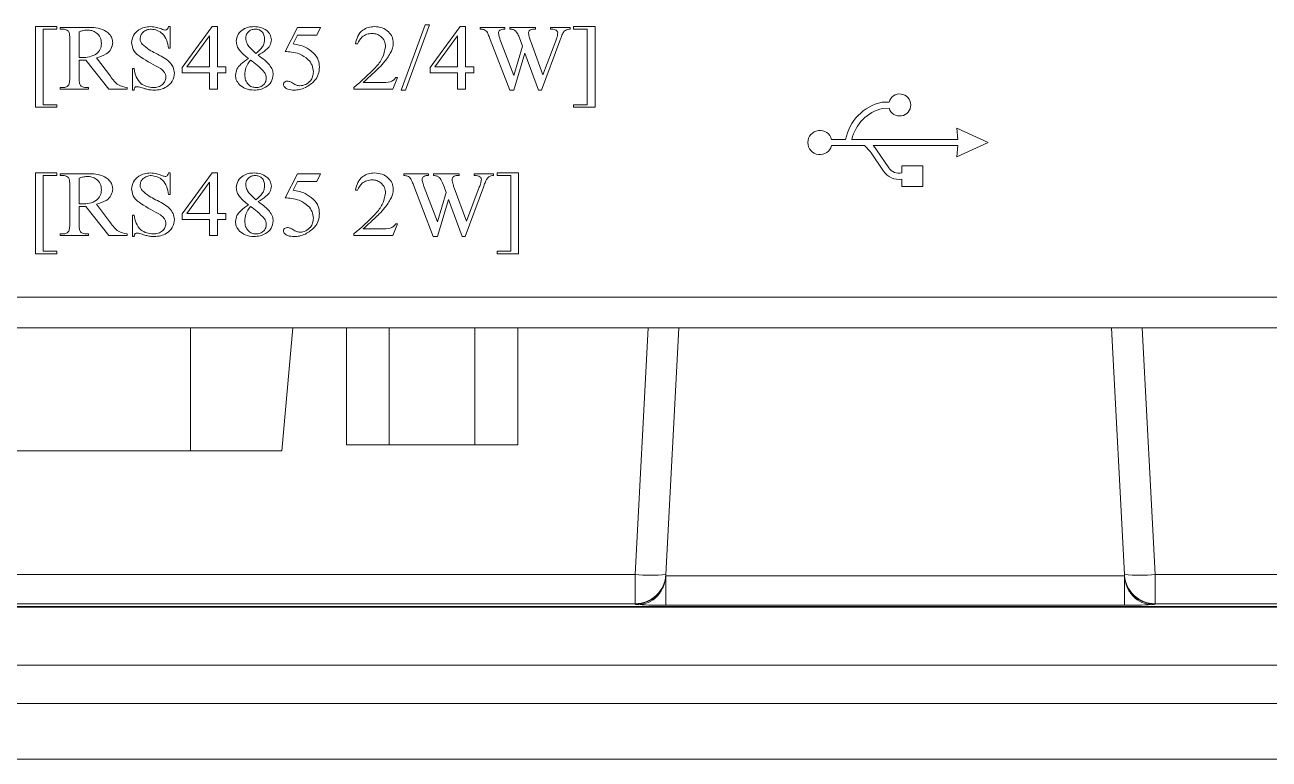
# Model space of a CAD drawing. Header units: millimetres. Extents: x 76 to 1788, y -159 to 878.
# Drawn here: x 1164.76 to 1205.03, y 279.48 to 303.24 of the extents above; entities that cross this region are included whole.
import ezdxf

# ---------------------------------------------------------------- set-up
doc = ezdxf.new("R2010")
doc.units = ezdxf.units.MM
doc.header["$LTSCALE"] = 2

msp = doc.modelspace()

# ---------------------------------------------------------------- linework, layer by layer
at = {"lineweight": 0}
for p, q in [((1176.932, 301.125), (1177.71, 303.236)), ((1177.857, 303.236), (1177.079, 301.125)), ((1177.71, 303.236), (1177.857, 303.236)), ((1165.099, 300.57), (1165.099, 303.181)), ((1165.099, 303.181), (1165.793, 303.181)), ((1165.349, 303.097), (1165.349, 300.653)), ((1165.793, 303.097), (1165.349, 303.097)), ((1165.793, 303.181), (1165.793, 303.097)), ((1165.904, 303.097), (1165.904, 303.153)), ((1165.904, 303.153), (1166.696, 303.153)), ((1165.984, 303.097), (1165.904, 303.097)), ((1166.515, 303.014), (1166.515, 302.181)), ((1169.404, 303.181), (1169.46, 303.181)), ((1169.46, 303.181), (1169.46, 302.486)), ((1169.849, 301.856), (1170.821, 303.181)), ((1170.738, 302.883), (1170.001, 301.875)), ((1170.738, 301.875), (1170.738, 302.883)), ((1170.821, 303.181), (1170.988, 303.181)), ((1170.988, 303.181), (1170.988, 301.875)), ((1173.183, 302.375), (1173.58, 303.153)), ((1173.581, 302.903), (1173.436, 302.625)), ((1173.58, 303.153), (1174.321, 303.153)), ((1174.202, 302.903), (1173.581, 302.903)), ((1174.321, 303.153), (1174.202, 302.903)), ((1177.877, 301.856), (1178.849, 303.181)), ((1178.765, 302.883), (1178.028, 301.875)), ((1178.765, 301.875), (1178.765, 302.883)), ((1178.849, 303.181), (1179.015, 303.181)), ((1179.015, 303.181), (1179.015, 301.875)), ((1179.495, 303.097), (1179.495, 303.153)), ((1179.495, 303.153), (1180.293, 303.153)), ((1180.293, 303.097), (1180.256, 303.097)), ((1180.293, 303.153), (1180.293, 303.097)), ((1180.451, 303.097), (1180.451, 303.153)), ((1180.451, 303.153), (1181.283, 303.153)), ((1180.795, 302.729), (1180.745, 302.867)), ((1181.283, 303.097), (1181.227, 303.097)), ((1181.283, 303.153), (1181.283, 303.097)), ((1181.772, 303.097), (1181.772, 303.153)), ((1181.772, 303.153), (1182.402, 303.153)), ((1182.402, 303.153), (1182.402, 303.097)), ((1182.515, 303.181), (1183.21, 303.181)), ((1182.515, 303.097), (1182.515, 303.181)), ((1182.96, 303.097), (1182.515, 303.097)), ((1182.96, 300.653), (1182.96, 303.097)), ((1183.21, 303.181), (1183.21, 300.57)), ((1166.21, 301.514), (1166.21, 302.792)), ((1169.46, 302.486), (1169.404, 302.486)), ((1172.032, 302.511), (1172.237, 302.312)), ((1175.52, 302.625), (1175.46, 302.625)), ((1180.449, 301.125), (1179.815, 302.766)), ((1180.154, 302.723), (1180.585, 301.599)), ((1180.585, 301.599), (1180.862, 302.547)), ((1180.862, 302.547), (1180.795, 302.729)), ((1181.128, 302.697), (1181.526, 301.617)), ((1182.071, 302.722), (1181.48, 301.125)), ((1181.526, 301.617), (1181.937, 302.717)), ((1166.515, 302.097), (1166.515, 301.514)), ((1167.477, 301.153), (1166.731, 302.097)), ((1167.071, 302.175), (1167.527, 301.573)), ((1180.944, 302.325), (1180.588, 301.125)), ((1181.385, 301.125), (1180.944, 302.325)), ((1168.238, 301.125), (1168.238, 301.82)), ((1168.238, 301.82), (1168.293, 301.82)), ((1169.849, 301.681), (1169.849, 301.856)), ((1170.738, 301.681), (1169.849, 301.681)), ((1170.001, 301.875), (1170.738, 301.875)), ((1170.738, 301.153), (1170.738, 301.681)), ((1170.988, 301.875), (1171.265, 301.875)), ((1171.265, 301.681), (1170.988, 301.681)), ((1170.988, 301.681), (1170.988, 301.153)), ((1171.265, 301.875), (1171.265, 301.681)), ((1177.877, 301.681), (1177.877, 301.856)), ((1178.765, 301.681), (1177.877, 301.681)), ((1178.028, 301.875), (1178.765, 301.875)), ((1178.765, 301.153), (1178.765, 301.681)), ((1179.015, 301.875), (1179.293, 301.875)), ((1179.293, 301.681), (1179.015, 301.681)), ((1179.015, 301.681), (1179.015, 301.153)), ((1179.293, 301.875), (1179.293, 301.681)), ((1175.71, 301.375), (1176.289, 301.375)), ((1176.821, 301.536), (1176.671, 301.153)), ((1176.765, 301.536), (1176.821, 301.536)), ((1165.904, 301.153), (1165.904, 301.208)), ((1165.904, 301.208), (1165.984, 301.208)), ((1166.821, 301.153), (1165.904, 301.153)), ((1166.738, 301.208), (1166.821, 301.208)), ((1166.821, 301.208), (1166.821, 301.153)), ((1168.065, 301.153), (1167.477, 301.153)), ((1168.065, 301.208), (1168.065, 301.153)), ((1168.293, 301.125), (1168.238, 301.125)), ((1170.988, 301.153), (1170.738, 301.153)), ((1175.404, 301.153), (1175.404, 301.207)), ((1176.671, 301.153), (1175.404, 301.153)), ((1177.079, 301.125), (1176.932, 301.125)), ((1179.015, 301.153), (1178.765, 301.153)), ((1180.588, 301.125), (1180.449, 301.125)), ((1181.48, 301.125), (1181.385, 301.125)), ((1165.793, 300.57), (1165.099, 300.57)), ((1165.349, 300.653), (1165.793, 300.653)), ((1165.793, 300.653), (1165.793, 300.57)), ((1182.515, 300.57), (1182.515, 300.653)), ((1182.515, 300.653), (1182.96, 300.653)), ((1183.21, 300.57), (1182.515, 300.57)), ((1192.725, 300.739), (1192.5, 300.736)), ((1192.523, 300.536), (1192.729, 300.539)), ((1194.924, 299.892), (1194.957, 299.529)), ((1195.938, 299.429), (1194.924, 299.892)), ((1191.319, 299.529), (1190.869, 299.529)), ((1190.869, 299.329), (1191.931, 299.329)), ((1194.957, 299.529), (1191.524, 299.529)), ((1191.931, 299.329), (1192.126, 299.127)), ((1192.209, 299.329), (1194.957, 299.329)), ((1192.278, 299.257), (1192.209, 299.329)), ((1194.924, 298.966), (1195.938, 299.429)), ((1194.957, 299.329), (1194.924, 298.966)), ((1192.151, 299.091), (1192.549, 298.502)), ((1192.715, 298.615), (1192.321, 299.196)), ((1165.099, 295.833), (1165.099, 298.444)), ((1165.099, 298.444), (1165.793, 298.444)), ((1165.793, 298.444), (1165.793, 298.361)), ((1165.904, 298.361), (1165.904, 298.416)), ((1165.904, 298.416), (1166.696, 298.416)), ((1169.404, 298.444), (1169.46, 298.444)), ((1169.46, 298.444), (1169.46, 297.75)), ((1169.849, 297.119), (1170.821, 298.444)), ((1170.821, 298.444), (1170.988, 298.444)), ((1170.988, 298.444), (1170.988, 297.138)), ((1173.183, 297.638), (1173.58, 298.416)), ((1173.58, 298.416), (1174.321, 298.416)), ((1174.321, 298.416), (1174.202, 298.166)), ((1177.023, 298.361), (1177.023, 298.416)), ((1177.023, 298.416), (1177.821, 298.416)), ((1177.821, 298.416), (1177.821, 298.361)), ((1177.979, 298.361), (1177.979, 298.416)), ((1177.979, 298.416), (1178.811, 298.416)), ((1178.811, 298.416), (1178.811, 298.361)), ((1179.3, 298.361), (1179.3, 298.416)), ((1179.3, 298.416), (1179.929, 298.416)), ((1179.929, 298.416), (1179.929, 298.361)), ((1180.043, 298.361), (1180.043, 298.444)), ((1180.043, 298.444), (1180.738, 298.444)), ((1180.738, 298.444), (1180.738, 295.833)), ((1193.144, 298.675), (1193.144, 298.447)), ((1193.818, 298.675), (1193.144, 298.675)), ((1193.818, 298.007), (1193.818, 298.675)), ((1165.349, 298.361), (1165.349, 295.916)), ((1165.793, 298.361), (1165.349, 298.361)), ((1165.984, 298.361), (1165.904, 298.361)), ((1166.21, 296.777), (1166.21, 298.055)), ((1166.515, 298.277), (1166.515, 297.444)), ((1170.738, 298.146), (1170.001, 297.138)), ((1170.738, 297.138), (1170.738, 298.146)), ((1173.581, 298.166), (1173.436, 297.888)), ((1174.202, 298.166), (1173.581, 298.166)), ((1177.976, 296.388), (1177.343, 298.029)), ((1177.821, 298.361), (1177.784, 298.361)), ((1178.323, 297.992), (1178.273, 298.13)), ((1178.811, 298.361), (1178.755, 298.361)), ((1180.488, 298.361), (1180.043, 298.361)), ((1180.488, 295.916), (1180.488, 298.361)), ((1193.138, 298.242), (1193.144, 298.242)), ((1193.144, 298.242), (1193.144, 298.007)), ((1193.144, 298.007), (1193.818, 298.007)), ((1169.46, 297.75), (1169.404, 297.75)), ((1172.032, 297.775), (1172.237, 297.575)), ((1175.52, 297.888), (1175.46, 297.888)), ((1177.682, 297.986), (1178.113, 296.862)), ((1178.113, 296.862), (1178.39, 297.81)), ((1178.39, 297.81), (1178.323, 297.992)), ((1178.656, 297.96), (1179.054, 296.881)), ((1179.599, 297.985), (1179.008, 296.388)), ((1179.054, 296.881), (1179.465, 297.98)), ((1166.515, 297.361), (1166.515, 296.777)), ((1167.477, 296.416), (1166.731, 297.361)), ((1167.071, 297.438), (1167.527, 296.836)), ((1178.472, 297.588), (1178.116, 296.388)), ((1178.913, 296.388), (1178.472, 297.588)), ((1168.238, 296.388), (1168.238, 297.083)), ((1168.238, 297.083), (1168.293, 297.083)), ((1169.849, 296.944), (1169.849, 297.119)), ((1170.738, 296.944), (1169.849, 296.944)), ((1170.001, 297.138), (1170.738, 297.138)), ((1170.738, 296.416), (1170.738, 296.944)), ((1170.988, 297.138), (1171.265, 297.138)), ((1170.988, 296.944), (1170.988, 296.416)), ((1171.265, 296.944), (1170.988, 296.944)), ((1171.265, 297.138), (1171.265, 296.944)), ((1176.821, 296.799), (1176.671, 296.416)), ((1176.765, 296.799), (1176.821, 296.799)), ((1165.904, 296.416), (1165.904, 296.472)), ((1165.904, 296.472), (1165.984, 296.472)), ((1166.821, 296.416), (1165.904, 296.416)), ((1166.738, 296.472), (1166.821, 296.472)), ((1166.821, 296.472), (1166.821, 296.416)), ((1168.065, 296.416), (1167.477, 296.416)), ((1168.065, 296.472), (1168.065, 296.416)), ((1170.988, 296.416), (1170.738, 296.416)), ((1175.404, 296.416), (1175.404, 296.47)), ((1176.671, 296.416), (1175.404, 296.416)), ((1175.71, 296.638), (1176.289, 296.638)), ((1168.293, 296.388), (1168.238, 296.388)), ((1178.116, 296.388), (1177.976, 296.388)), ((1179.008, 296.388), (1178.913, 296.388)), ((1165.793, 295.833), (1165.099, 295.833)), ((1165.349, 295.916), (1165.793, 295.916)), ((1165.793, 295.916), (1165.793, 295.833)), ((1180.043, 295.833), (1180.043, 295.916)), ((1180.043, 295.916), (1180.488, 295.916)), ((1180.738, 295.833), (1180.043, 295.833)), ((1148.587, 294.429), (1277.278, 294.429)), ((1277.278, 293.429), (1148.587, 293.429)), ((1170.123, 289.449), (1170.123, 293.429)), ((1173.078, 289.449), (1173.427, 293.429)), ((1175.168, 289.649), (1175.168, 293.429)), ((1176.553, 289.649), (1176.553, 293.429)), ((1179.323, 289.649), (1179.323, 293.429)), ((1180.708, 289.649), (1180.708, 293.429)), ((1184.508, 285.453), (1184.926, 293.429)), ((1185.924, 293.429), (1185.506, 285.453)), ((1200.343, 285.453), (1199.924, 293.429)), ((1200.923, 293.429), (1201.341, 285.453)), ((1176.553, 289.649), (1175.168, 289.649)), ((1179.323, 289.649), (1176.553, 289.649)), ((1180.708, 289.649), (1179.323, 289.649)), ((1170.123, 289.449), (1160.753, 289.449)), ((1173.078, 289.449), (1170.123, 289.449)), ((1127.86, 285.453), (1184.508, 285.453)), ((1184.508, 285.453), (1184.508, 284.506)), ((1185.503, 285.404), (1185.506, 285.439)), ((1185.504, 285.404), (1200.345, 285.404)), ((1185.504, 284.457), (1185.504, 285.404)), ((1185.506, 285.453), (1185.506, 285.439)), ((1200.343, 285.439), (1200.343, 285.453)), ((1200.345, 285.404), (1200.343, 285.439)), ((1200.345, 284.457), (1200.345, 285.404)), ((1201.341, 285.453), (1276.698, 285.453)), ((1201.341, 284.506), (1201.341, 285.453)), ((1123.205, 284.393), (1282.352, 284.393)), ((1281.869, 284.411), (1123.688, 284.411)), ((1184.508, 284.506), (1127.86, 284.506)), ((1184.507, 284.492), (1184.508, 284.506)), ((1200.345, 284.457), (1185.504, 284.457)), ((1201.341, 284.506), (1201.342, 284.492)), ((1276.698, 284.506), (1201.341, 284.506)), ((1298.932, 282.515), (1106.625, 282.515)), ((1106.627, 281.278), (1298.927, 281.278)), ((1106.627, 279.478), (1298.927, 279.478))]:
    msp.add_line(p, q, dxfattribs=at)
for centre, radius, start, end in [((1193.07, 300.645), 0.357, 197.3133, 164.8159), ((1192.828, 299.234), 1.537, 102.3273, 168.9374), ((1192.828, 299.234), 1.337, 103.1658, 167.2569), ((1190.49, 299.429), 0.392, 14.7606, 345.2394), ((1191.893, 298.936), 0.502, 31.3018, 39.8607), ((1191.893, 298.936), 0.302, 30.9741, 39.3931), ((1193.052, 298.842), 0.607, 214.089, 278.1519), ((1193.052, 298.842), 0.407, 214.089, 283.1988), ((1185.007, 290.238), 4.811, 264.0433, 275.9567), ((1184.508, 285.505), 1, 269.9795, 356.9837), ((1200.842, 290.238), 4.811, 264.0433, 275.9567), ((1201.341, 285.505), 1, 183.0163, 270.0205), ((1185.402, 300.573), 16.116, 267.2358, 270.3631), ((1200.447, 300.573), 16.116, 269.6369, 272.7642)]:
    msp.add_arc(centre, radius, start, end, dxfattribs=at)
for points, knots in [([(1166.166, 303.031), (1166.136, 303.053), (1166.081, 303.094), (1166.014, 303.096), (1165.984, 303.097)], [0, 0, 0, 0, 0.557676, 1, 1, 1, 1]), ([(1166.21, 302.792), (1166.209, 302.838), (1166.207, 302.902), (1166.194, 302.984), (1166.175, 303.015), (1166.166, 303.031)], [0, 0, 0, 0, 0.560829, 0.781078, 1, 1, 1, 1]), ([(1166.769, 303.07), (1166.72, 303.064), (1166.634, 303.054), (1166.552, 303.026), (1166.515, 303.014)], [0, 0, 0, 0, 0.559564, 1, 1, 1, 1]), ([(1166.696, 303.153), (1166.892, 303.156), (1167.186, 303.162), (1167.48, 302.973), (1167.586, 302.807), (1167.594, 302.711), (1167.599, 302.662)], [0, 0, 0, 0, 0.500651, 0.749792, 0.874871, 1, 1, 1, 1]), ([(1167.238, 302.633), (1167.23, 302.701), (1167.216, 302.836), (1167.086, 302.984), (1166.928, 303.06), (1166.822, 303.066), (1166.769, 303.07)], [0, 0, 0, 0, 0.279609, 0.55878, 0.779145, 1, 1, 1, 1]), ([(1168.21, 302.653), (1168.223, 302.737), (1168.249, 302.906), (1168.426, 303.076), (1168.624, 303.169), (1168.756, 303.177), (1168.823, 303.181)], [0, 0, 0, 0, 0.278687, 0.558497, 0.779063, 1, 1, 1, 1]), ([(1168.845, 303.097), (1168.796, 303.093), (1168.697, 303.085), (1168.581, 303.004), (1168.502, 302.902), (1168.492, 302.824), (1168.488, 302.785)], [0, 0, 0, 0, 0.28022, 0.559848, 0.780106, 1, 1, 1, 1]), ([(1168.823, 303.181), (1168.891, 303.176), (1169.012, 303.167), (1169.126, 303.124), (1169.176, 303.105)], [0, 0, 0, 0, 0.55966, 1, 1, 1, 1]), ([(1169.404, 302.486), (1169.391, 302.571), (1169.364, 302.74), (1169.236, 302.949), (1169.046, 303.072), (1168.912, 303.089), (1168.845, 303.097)], [0, 0, 0, 0, 0.280975, 0.560016, 0.780154, 1, 1, 1, 1]), ([(1169.176, 303.105), (1169.198, 303.096), (1169.238, 303.08), (1169.28, 303.073), (1169.298, 303.07)], [0, 0, 0, 0, 0.56051, 1, 1, 1, 1]), ([(1169.298, 303.07), (1169.314, 303.071), (1169.346, 303.074), (1169.389, 303.116), (1169.398, 303.156), (1169.404, 303.181)], [0, 0, 0, 0, 0.279908, 0.558211, 1, 1, 1, 1]), ([(1171.599, 302.708), (1171.612, 302.785), (1171.637, 302.941), (1171.806, 303.095), (1171.992, 303.171), (1172.114, 303.177), (1172.175, 303.181)], [0, 0, 0, 0, 0.278443, 0.558195, 0.778873, 1, 1, 1, 1]), ([(1172.217, 303.097), (1172.172, 303.093), (1172.083, 303.086), (1171.981, 303.01), (1171.915, 302.914), (1171.908, 302.844), (1171.904, 302.809)], [0, 0, 0, 0, 0.2799159, 0.5591405, 0.77962, 1, 1, 1, 1]), ([(1172.175, 303.181), (1172.249, 303.176), (1172.396, 303.168), (1172.578, 303.068), (1172.711, 302.926), (1172.729, 302.811), (1172.738, 302.754)], [0, 0, 0, 0, 0.280849, 0.560679, 0.780893, 1, 1, 1, 1]), ([(1172.515, 302.769), (1172.512, 302.816), (1172.507, 302.91), (1172.434, 303.026), (1172.328, 303.09), (1172.254, 303.095), (1172.217, 303.097)], [0, 0, 0, 0, 0.280643, 0.559634, 0.779459, 1, 1, 1, 1]), ([(1175.46, 302.625), (1175.478, 302.709), (1175.515, 302.876), (1175.672, 303.065), (1175.871, 303.166), (1176.005, 303.176), (1176.072, 303.181)], [0, 0, 0, 0, 0.280326, 0.559441, 0.77951, 1, 1, 1, 1]), ([(1175.999, 302.958), (1175.941, 302.953), (1175.825, 302.943), (1175.635, 302.841), (1175.563, 302.707), (1175.52, 302.625)], [0, 0, 0, 0, 0.281081, 0.561934, 1, 1, 1, 1]), ([(1176.432, 302.524), (1176.426, 302.588), (1176.413, 302.717), (1176.294, 302.859), (1176.151, 302.945), (1176.05, 302.954), (1175.999, 302.958)], [0, 0, 0, 0, 0.279728, 0.559198, 0.779543, 1, 1, 1, 1]), ([(1176.072, 303.181), (1176.156, 303.174), (1176.323, 303.16), (1176.522, 303.028), (1176.658, 302.856), (1176.674, 302.725), (1176.682, 302.659)], [0, 0, 0, 0, 0.2803576, 0.5601781, 0.7802978, 1, 1, 1, 1]), ([(1179.726, 302.986), (1179.712, 303.007), (1179.683, 303.049), (1179.601, 303.093), (1179.535, 303.096), (1179.495, 303.097)], [0, 0, 0, 0, 0.279843, 0.559575, 1, 1, 1, 1]), ([(1179.815, 302.766), (1179.8, 302.807), (1179.772, 302.882), (1179.74, 302.954), (1179.726, 302.986)], [0, 0, 0, 0, 0.560118, 1, 1, 1, 1]), ([(1180.256, 303.097), (1180.234, 303.096), (1180.189, 303.094), (1180.132, 303.068), (1180.093, 303.023), (1180.088, 302.988), (1180.086, 302.971)], [0, 0, 0, 0, 0.280899, 0.560628, 0.78056, 1, 1, 1, 1]), ([(1180.086, 302.971), (1180.095, 302.924), (1180.112, 302.839), (1180.141, 302.758), (1180.154, 302.723)], [0, 0, 0, 0, 0.559359, 1, 1, 1, 1]), ([(1180.544, 303.088), (1180.527, 303.091), (1180.496, 303.097), (1180.465, 303.097), (1180.451, 303.097)], [0, 0, 0, 0, 0.559674, 1, 1, 1, 1]), ([(1180.622, 303.049), (1180.608, 303.058), (1180.584, 303.074), (1180.557, 303.084), (1180.544, 303.088)], [0, 0, 0, 0, 0.559746, 1, 1, 1, 1]), ([(1180.672, 303), (1180.664, 303.01), (1180.65, 303.029), (1180.631, 303.043), (1180.622, 303.049)], [0, 0, 0, 0, 0.559421, 1, 1, 1, 1]), ([(1180.745, 302.867), (1180.733, 302.893), (1180.712, 302.939), (1180.684, 302.981), (1180.672, 303)], [0, 0, 0, 0, 0.559885, 1, 1, 1, 1]), ([(1181.227, 303.097), (1181.204, 303.096), (1181.158, 303.095), (1181.098, 303.068), (1181.062, 303.018), (1181.059, 302.982), (1181.058, 302.964)], [0, 0, 0, 0, 0.280938, 0.560169, 0.7797, 1, 1, 1, 1]), ([(1181.058, 302.964), (1181.066, 302.913), (1181.082, 302.822), (1181.114, 302.735), (1181.128, 302.697)], [0, 0, 0, 0, 0.559343, 1, 1, 1, 1]), ([(1181.926, 303.076), (1181.898, 303.084), (1181.847, 303.096), (1181.795, 303.097), (1181.772, 303.097)], [0, 0, 0, 0, 0.559629, 1, 1, 1, 1]), ([(1182.006, 302.971), (1182.004, 302.984), (1182.001, 303.011), (1181.974, 303.051), (1181.945, 303.067), (1181.926, 303.076)], [0, 0, 0, 0, 0.280198, 0.562553, 1, 1, 1, 1]), ([(1181.937, 302.717), (1181.955, 302.763), (1181.987, 302.846), (1182, 302.933), (1182.006, 302.971)], [0, 0, 0, 0, 0.560641, 1, 1, 1, 1]), ([(1182.169, 302.966), (1182.149, 302.921), (1182.112, 302.841), (1182.084, 302.758), (1182.071, 302.722)], [0, 0, 0, 0, 0.559777, 1, 1, 1, 1]), ([(1182.402, 303.097), (1182.375, 303.096), (1182.323, 303.094), (1182.232, 303.058), (1182.193, 303.001), (1182.169, 302.966)], [0, 0, 0, 0, 0.280846, 0.560555, 1, 1, 1, 1]), ([(1166.606, 302.179), (1166.688, 302.183), (1166.851, 302.189), (1167.066, 302.277), (1167.214, 302.44), (1167.23, 302.569), (1167.238, 302.633)], [0, 0, 0, 0, 0.2812257, 0.5608752, 0.7805307, 1, 1, 1, 1]), ([(1167.599, 302.662), (1167.588, 302.589), (1167.566, 302.442), (1167.367, 302.25), (1167.183, 302.203), (1167.071, 302.175)], [0, 0, 0, 0, 0.279106, 0.559006, 1, 1, 1, 1]), ([(1169.15, 301.823), (1168.937, 301.939), (1168.642, 302.099), (1168.268, 302.363), (1168.229, 302.557), (1168.21, 302.653)], [0, 0, 0, 0, 0.562692, 0.7826354, 1, 1, 1, 1]), ([(1168.488, 302.785), (1168.491, 302.75), (1168.498, 302.688), (1168.535, 302.638), (1168.551, 302.616)], [0, 0, 0, 0, 0.5594002, 1, 1, 1, 1]), ([(1168.551, 302.616), (1168.627, 302.552), (1168.762, 302.437), (1168.918, 302.353), (1168.987, 302.316)], [0, 0, 0, 0, 0.559167, 1, 1, 1, 1]), ([(1171.992, 302.155), (1171.887, 302.236), (1171.74, 302.348), (1171.615, 302.553), (1171.604, 302.656), (1171.599, 302.708)], [0, 0, 0, 0, 0.560557, 0.78035, 1, 1, 1, 1]), ([(1171.904, 302.809), (1171.914, 302.747), (1171.931, 302.636), (1172.001, 302.55), (1172.032, 302.511)], [0, 0, 0, 0, 0.558322, 1, 1, 1, 1]), ([(1172.237, 302.312), (1172.317, 302.38), (1172.428, 302.475), (1172.508, 302.647), (1172.513, 302.728), (1172.515, 302.769)], [0, 0, 0, 0, 0.560117, 0.779879, 1, 1, 1, 1]), ([(1172.738, 302.754), (1172.725, 302.69), (1172.701, 302.562), (1172.534, 302.394), (1172.395, 302.308), (1172.31, 302.255)], [0, 0, 0, 0, 0.278403, 0.558401, 1, 1, 1, 1]), ([(1173.436, 302.625), (1173.572, 302.6), (1173.814, 302.555), (1174.007, 302.404), (1174.092, 302.337)], [0, 0, 0, 0, 0.560307, 1, 1, 1, 1]), ([(1175.404, 301.207), (1175.646, 301.415), (1175.982, 301.704), (1176.354, 302.152), (1176.406, 302.4), (1176.432, 302.524)], [0, 0, 0, 0, 0.561301, 0.78157, 1, 1, 1, 1]), ([(1176.682, 302.659), (1176.677, 302.6), (1176.669, 302.495), (1176.625, 302.399), (1176.606, 302.357)], [0, 0, 0, 0, 0.559604, 1, 1, 1, 1]), ([(1166.515, 302.181), (1166.532, 302.18), (1166.562, 302.18), (1166.592, 302.179), (1166.606, 302.179)], [0, 0, 0, 0, 0.5599774, 1, 1, 1, 1]), ([(1166.605, 302.094), (1166.588, 302.094), (1166.558, 302.094), (1166.529, 302.096), (1166.515, 302.097)], [0, 0, 0, 0, 0.559959, 1, 1, 1, 1]), ([(1166.731, 302.097), (1166.708, 302.096), (1166.666, 302.095), (1166.624, 302.094), (1166.605, 302.094)], [0, 0, 0, 0, 0.560024, 1, 1, 1, 1]), ([(1168.987, 302.316), (1169.146, 302.238), (1169.366, 302.13), (1169.571, 301.879), (1169.59, 301.741), (1169.599, 301.672)], [0, 0, 0, 0, 0.56119, 0.780874, 1, 1, 1, 1]), ([(1171.571, 301.61), (1171.583, 301.677), (1171.606, 301.81), (1171.768, 301.995), (1171.907, 302.094), (1171.992, 302.155)], [0, 0, 0, 0, 0.278624, 0.558742, 1, 1, 1, 1]), ([(1172.065, 302.099), (1172.004, 302.019), (1171.895, 301.876), (1171.882, 301.698), (1171.877, 301.62)], [0, 0, 0, 0, 0.559065, 1, 1, 1, 1]), ([(1172.512, 301.698), (1172.435, 301.78), (1172.298, 301.927), (1172.136, 302.046), (1172.065, 302.099)], [0, 0, 0, 0, 0.559476, 1, 1, 1, 1]), ([(1172.31, 302.255), (1172.383, 302.202), (1172.514, 302.109), (1172.625, 301.994), (1172.674, 301.943)], [0, 0, 0, 0, 0.560333, 1, 1, 1, 1]), ([(1173.64, 302.298), (1173.556, 302.322), (1173.406, 302.365), (1173.251, 302.372), (1173.183, 302.375)], [0, 0, 0, 0, 0.559505, 1, 1, 1, 1]), ([(1174.096, 301.714), (1174.087, 301.788), (1174.068, 301.934), (1173.91, 302.156), (1173.742, 302.244), (1173.64, 302.298)], [0, 0, 0, 0, 0.279812, 0.560388, 1, 1, 1, 1]), ([(1174.092, 302.337), (1174.156, 302.261), (1174.271, 302.124), (1174.286, 301.948), (1174.293, 301.87)], [0, 0, 0, 0, 0.559423, 1, 1, 1, 1]), ([(1176.606, 302.357), (1176.545, 302.255), (1176.437, 302.074), (1176.29, 301.922), (1176.225, 301.855)], [0, 0, 0, 0, 0.55962, 1, 1, 1, 1]), ([(1168.293, 301.82), (1168.309, 301.731), (1168.341, 301.554), (1168.489, 301.341), (1168.697, 301.228), (1168.838, 301.215), (1168.909, 301.208)], [0, 0, 0, 0, 0.281151, 0.559254, 0.779581, 1, 1, 1, 1]), ([(1169.599, 301.672), (1169.584, 301.584), (1169.555, 301.406), (1169.364, 301.23), (1169.154, 301.137), (1169.014, 301.129), (1168.944, 301.125)], [0, 0, 0, 0, 0.2784494, 0.5582935, 0.7789523, 1, 1, 1, 1]), ([(1169.321, 301.535), (1169.317, 301.568), (1169.31, 301.632), (1169.253, 301.736), (1169.189, 301.79), (1169.15, 301.823)], [0, 0, 0, 0, 0.27981, 0.560083, 1, 1, 1, 1]), ([(1172.793, 301.629), (1172.779, 301.546), (1172.752, 301.38), (1172.571, 301.217), (1172.372, 301.136), (1172.241, 301.129), (1172.176, 301.125)], [0, 0, 0, 0, 0.27841, 0.558174, 0.778865, 1, 1, 1, 1]), ([(1172.571, 301.511), (1172.568, 301.549), (1172.563, 301.616), (1172.527, 301.673), (1172.512, 301.698)], [0, 0, 0, 0, 0.559747, 1, 1, 1, 1]), ([(1172.674, 301.943), (1172.711, 301.89), (1172.778, 301.795), (1172.789, 301.68), (1172.793, 301.629)], [0, 0, 0, 0, 0.559881, 1, 1, 1, 1]), ([(1173.658, 301.264), (1173.723, 301.273), (1173.854, 301.291), (1173.995, 301.415), (1174.083, 301.56), (1174.092, 301.663), (1174.096, 301.714)], [0, 0, 0, 0, 0.279278, 0.559218, 0.779493, 1, 1, 1, 1]), ([(1174.293, 301.87), (1174.285, 301.791), (1174.269, 301.632), (1174.118, 301.381), (1173.944, 301.272), (1173.838, 301.205)], [0, 0, 0, 0, 0.2802298, 0.5610106, 1, 1, 1, 1]), ([(1176.225, 301.855), (1176.13, 301.764), (1175.961, 301.601), (1175.787, 301.444), (1175.71, 301.375)], [0, 0, 0, 0, 0.560021, 1, 1, 1, 1]), ([(1165.984, 301.208), (1166.026, 301.211), (1166.102, 301.215), (1166.154, 301.269), (1166.177, 301.293)], [0, 0, 0, 0, 0.5609249, 1, 1, 1, 1]), ([(1166.177, 301.293), (1166.189, 301.333), (1166.211, 301.405), (1166.21, 301.481), (1166.21, 301.514)], [0, 0, 0, 0, 0.5578258, 1, 1, 1, 1]), ([(1166.515, 301.514), (1166.517, 301.468), (1166.518, 301.404), (1166.531, 301.322), (1166.55, 301.29), (1166.559, 301.275)], [0, 0, 0, 0, 0.560829, 0.781078, 1, 1, 1, 1]), ([(1166.559, 301.275), (1166.589, 301.252), (1166.642, 301.212), (1166.709, 301.209), (1166.738, 301.208)], [0, 0, 0, 0, 0.5576382, 1, 1, 1, 1]), ([(1167.527, 301.573), (1167.603, 301.465), (1167.738, 301.274), (1167.965, 301.228), (1168.065, 301.208)], [0, 0, 0, 0, 0.560806, 1, 1, 1, 1]), ([(1168.387, 301.236), (1168.377, 301.236), (1168.357, 301.234), (1168.328, 301.22), (1168.303, 301.183), (1168.297, 301.149), (1168.293, 301.125)], [0, 0, 0, 0, 0.1869541, 0.373399, 0.5596297, 1, 1, 1, 1]), ([(1168.773, 301.138), (1168.729, 301.148), (1168.657, 301.166), (1168.558, 301.196), (1168.474, 301.222), (1168.416, 301.231), (1168.387, 301.236)], [0, 0, 0, 0, 0.340037, 0.560142, 0.780237, 1, 1, 1, 1]), ([(1168.909, 301.208), (1168.964, 301.212), (1169.074, 301.218), (1169.211, 301.294), (1169.304, 301.406), (1169.315, 301.492), (1169.321, 301.535)], [0, 0, 0, 0, 0.280858, 0.560424, 0.780455, 1, 1, 1, 1]), ([(1171.706, 301.301), (1171.664, 301.352), (1171.589, 301.443), (1171.577, 301.559), (1171.571, 301.61)], [0, 0, 0, 0, 0.559933, 1, 1, 1, 1]), ([(1172.176, 301.125), (1172.077, 301.131), (1171.901, 301.143), (1171.765, 301.253), (1171.706, 301.301)], [0, 0, 0, 0, 0.560264, 1, 1, 1, 1]), ([(1171.877, 301.62), (1171.88, 301.563), (1171.888, 301.448), (1171.974, 301.308), (1172.097, 301.221), (1172.187, 301.213), (1172.232, 301.208)], [0, 0, 0, 0, 0.280629, 0.559945, 0.779872, 1, 1, 1, 1]), ([(1172.232, 301.208), (1172.28, 301.212), (1172.375, 301.219), (1172.489, 301.295), (1172.56, 301.399), (1172.567, 301.473), (1172.571, 301.511)], [0, 0, 0, 0, 0.280324, 0.559422, 0.779748, 1, 1, 1, 1]), ([(1173.127, 301.315), (1173.13, 301.332), (1173.137, 301.365), (1173.185, 301.407), (1173.228, 301.413), (1173.255, 301.417)], [0, 0, 0, 0, 0.2790831, 0.5605137, 1, 1, 1, 1]), ([(1173.48, 301.125), (1173.405, 301.127), (1173.293, 301.131), (1173.182, 301.201), (1173.134, 301.26), (1173.129, 301.297), (1173.127, 301.315)], [0, 0, 0, 0, 0.499915, 0.749436, 0.875167, 1, 1, 1, 1]), ([(1173.255, 301.417), (1173.29, 301.411), (1173.355, 301.4), (1173.408, 301.363), (1173.432, 301.347)], [0, 0, 0, 0, 0.5574632, 1, 1, 1, 1]), ([(1173.432, 301.347), (1173.471, 301.323), (1173.542, 301.281), (1173.623, 301.269), (1173.658, 301.264)], [0, 0, 0, 0, 0.5600388, 1, 1, 1, 1]), ([(1176.289, 301.375), (1176.389, 301.372), (1176.529, 301.367), (1176.694, 301.442), (1176.742, 301.505), (1176.765, 301.536)], [0, 0, 0, 0, 0.56052, 0.780202, 1, 1, 1, 1]), ([(1168.944, 301.125), (1168.912, 301.126), (1168.855, 301.127), (1168.798, 301.135), (1168.773, 301.138)], [0, 0, 0, 0, 0.559937, 1, 1, 1, 1]), ([(1173.838, 301.205), (1173.773, 301.18), (1173.658, 301.134), (1173.534, 301.128), (1173.48, 301.125)], [0, 0, 0, 0, 0.559811, 1, 1, 1, 1]), ([(1166.696, 298.416), (1166.892, 298.42), (1167.186, 298.425), (1167.48, 298.236), (1167.586, 298.07), (1167.594, 297.974), (1167.599, 297.926)], [0, 0, 0, 0, 0.500651, 0.749792, 0.874871, 1, 1, 1, 1]), ([(1168.21, 297.917), (1168.223, 298.001), (1168.249, 298.169), (1168.426, 298.34), (1168.624, 298.432), (1168.756, 298.44), (1168.823, 298.444)], [0, 0, 0, 0, 0.278687, 0.558497, 0.779063, 1, 1, 1, 1]), ([(1168.823, 298.444), (1168.891, 298.439), (1169.012, 298.43), (1169.126, 298.387), (1169.176, 298.368)], [0, 0, 0, 0, 0.55966, 1, 1, 1, 1]), ([(1169.298, 298.333), (1169.314, 298.334), (1169.346, 298.337), (1169.389, 298.38), (1169.398, 298.42), (1169.404, 298.444)], [0, 0, 0, 0, 0.2799076, 0.5582113, 1, 1, 1, 1]), ([(1171.599, 297.971), (1171.612, 298.049), (1171.637, 298.204), (1171.806, 298.358), (1171.992, 298.435), (1172.114, 298.441), (1172.175, 298.444)], [0, 0, 0, 0, 0.278443, 0.558195, 0.778873, 1, 1, 1, 1]), ([(1172.175, 298.444), (1172.249, 298.44), (1172.396, 298.431), (1172.578, 298.331), (1172.711, 298.189), (1172.729, 298.074), (1172.738, 298.017)], [0, 0, 0, 0, 0.280849, 0.560679, 0.780893, 1, 1, 1, 1]), ([(1175.46, 297.888), (1175.478, 297.972), (1175.515, 298.139), (1175.672, 298.328), (1175.871, 298.43), (1176.005, 298.439), (1176.072, 298.444)], [0, 0, 0, 0, 0.280326, 0.559441, 0.77951, 1, 1, 1, 1]), ([(1176.072, 298.444), (1176.156, 298.437), (1176.323, 298.423), (1176.522, 298.292), (1176.658, 298.119), (1176.674, 297.988), (1176.682, 297.922)], [0, 0, 0, 0, 0.280358, 0.560178, 0.780298, 1, 1, 1, 1]), ([(1166.166, 298.294), (1166.136, 298.317), (1166.081, 298.357), (1166.014, 298.36), (1165.984, 298.361)], [0, 0, 0, 0, 0.557676, 1, 1, 1, 1]), ([(1166.21, 298.055), (1166.209, 298.101), (1166.207, 298.165), (1166.194, 298.247), (1166.175, 298.279), (1166.166, 298.294)], [0, 0, 0, 0, 0.560829, 0.781078, 1, 1, 1, 1]), ([(1166.769, 298.333), (1166.72, 298.327), (1166.634, 298.318), (1166.552, 298.29), (1166.515, 298.277)], [0, 0, 0, 0, 0.559564, 1, 1, 1, 1]), ([(1167.238, 297.897), (1167.23, 297.964), (1167.216, 298.1), (1167.086, 298.248), (1166.928, 298.323), (1166.822, 298.33), (1166.769, 298.333)], [0, 0, 0, 0, 0.279609, 0.55878, 0.779145, 1, 1, 1, 1]), ([(1168.845, 298.361), (1168.796, 298.356), (1168.697, 298.348), (1168.581, 298.267), (1168.502, 298.165), (1168.492, 298.087), (1168.488, 298.049)], [0, 0, 0, 0, 0.2802201, 0.5598484, 0.7801063, 1, 1, 1, 1]), ([(1168.488, 298.049), (1168.491, 298.014), (1168.498, 297.952), (1168.535, 297.901), (1168.551, 297.879)], [0, 0, 0, 0, 0.5594002, 1, 1, 1, 1]), ([(1169.404, 297.75), (1169.391, 297.834), (1169.364, 298.003), (1169.236, 298.213), (1169.046, 298.335), (1168.912, 298.352), (1168.845, 298.361)], [0, 0, 0, 0, 0.280975, 0.560016, 0.780154, 1, 1, 1, 1]), ([(1169.176, 298.368), (1169.198, 298.359), (1169.238, 298.343), (1169.28, 298.336), (1169.298, 298.333)], [0, 0, 0, 0, 0.56051, 1, 1, 1, 1]), ([(1172.217, 298.361), (1172.172, 298.357), (1172.083, 298.349), (1171.981, 298.273), (1171.915, 298.177), (1171.908, 298.107), (1171.904, 298.072)], [0, 0, 0, 0, 0.279916, 0.55914, 0.77962, 1, 1, 1, 1]), ([(1171.904, 298.072), (1171.914, 298.01), (1171.931, 297.9), (1172.001, 297.813), (1172.032, 297.775)], [0, 0, 0, 0, 0.558322, 1, 1, 1, 1]), ([(1172.515, 298.032), (1172.512, 298.08), (1172.507, 298.174), (1172.434, 298.289), (1172.328, 298.353), (1172.254, 298.358), (1172.217, 298.361)], [0, 0, 0, 0, 0.280643, 0.559634, 0.779459, 1, 1, 1, 1]), ([(1172.237, 297.575), (1172.317, 297.643), (1172.428, 297.738), (1172.508, 297.91), (1172.513, 297.992), (1172.515, 298.032)], [0, 0, 0, 0, 0.560117, 0.779879, 1, 1, 1, 1]), ([(1172.738, 298.017), (1172.725, 297.953), (1172.701, 297.826), (1172.534, 297.657), (1172.395, 297.571), (1172.31, 297.518)], [0, 0, 0, 0, 0.278403, 0.558401, 1, 1, 1, 1]), ([(1175.999, 298.222), (1175.941, 298.217), (1175.825, 298.206), (1175.635, 298.105), (1175.563, 297.97), (1175.52, 297.888)], [0, 0, 0, 0, 0.2810806, 0.5619339, 1, 1, 1, 1]), ([(1176.432, 297.787), (1176.426, 297.852), (1176.413, 297.98), (1176.294, 298.122), (1176.151, 298.209), (1176.05, 298.217), (1175.999, 298.222)], [0, 0, 0, 0, 0.279728, 0.559198, 0.779543, 1, 1, 1, 1]), ([(1177.254, 298.25), (1177.24, 298.271), (1177.211, 298.312), (1177.129, 298.357), (1177.063, 298.359), (1177.023, 298.361)], [0, 0, 0, 0, 0.279843, 0.559575, 1, 1, 1, 1]), ([(1177.343, 298.029), (1177.328, 298.071), (1177.3, 298.145), (1177.268, 298.218), (1177.254, 298.25)], [0, 0, 0, 0, 0.560118, 1, 1, 1, 1]), ([(1177.784, 298.361), (1177.761, 298.36), (1177.717, 298.358), (1177.66, 298.331), (1177.62, 298.287), (1177.616, 298.252), (1177.614, 298.234)], [0, 0, 0, 0, 0.280899, 0.560628, 0.78056, 1, 1, 1, 1]), ([(1177.614, 298.234), (1177.623, 298.187), (1177.64, 298.103), (1177.669, 298.022), (1177.682, 297.986)], [0, 0, 0, 0, 0.559359, 1, 1, 1, 1]), ([(1178.072, 298.352), (1178.055, 298.355), (1178.024, 298.361), (1177.993, 298.361), (1177.979, 298.361)], [0, 0, 0, 0, 0.5596735, 1, 1, 1, 1]), ([(1178.15, 298.312), (1178.136, 298.321), (1178.112, 298.337), (1178.084, 298.347), (1178.072, 298.352)], [0, 0, 0, 0, 0.559746, 1, 1, 1, 1]), ([(1178.2, 298.263), (1178.192, 298.274), (1178.178, 298.292), (1178.158, 298.306), (1178.15, 298.312)], [0, 0, 0, 0, 0.559421, 1, 1, 1, 1]), ([(1178.273, 298.13), (1178.261, 298.156), (1178.24, 298.202), (1178.212, 298.245), (1178.2, 298.263)], [0, 0, 0, 0, 0.5598847, 1, 1, 1, 1]), ([(1178.755, 298.361), (1178.732, 298.36), (1178.686, 298.358), (1178.626, 298.332), (1178.59, 298.281), (1178.587, 298.245), (1178.586, 298.227)], [0, 0, 0, 0, 0.280938, 0.560169, 0.7797, 1, 1, 1, 1]), ([(1178.586, 298.227), (1178.594, 298.176), (1178.609, 298.085), (1178.642, 297.999), (1178.656, 297.96)], [0, 0, 0, 0, 0.559343, 1, 1, 1, 1]), ([(1179.454, 298.34), (1179.426, 298.347), (1179.375, 298.36), (1179.323, 298.36), (1179.3, 298.361)], [0, 0, 0, 0, 0.5596293, 1, 1, 1, 1]), ([(1179.534, 298.235), (1179.532, 298.248), (1179.529, 298.274), (1179.502, 298.314), (1179.472, 298.33), (1179.454, 298.34)], [0, 0, 0, 0, 0.280198, 0.562553, 1, 1, 1, 1]), ([(1179.465, 297.98), (1179.483, 298.026), (1179.514, 298.109), (1179.528, 298.196), (1179.534, 298.235)], [0, 0, 0, 0, 0.560641, 1, 1, 1, 1]), ([(1179.697, 298.229), (1179.676, 298.184), (1179.64, 298.105), (1179.611, 298.022), (1179.599, 297.985)], [0, 0, 0, 0, 0.5597766, 1, 1, 1, 1]), ([(1179.929, 298.361), (1179.903, 298.36), (1179.85, 298.357), (1179.76, 298.321), (1179.721, 298.264), (1179.697, 298.229)], [0, 0, 0, 0, 0.280846, 0.560555, 1, 1, 1, 1]), ([(1166.606, 297.443), (1166.688, 297.446), (1166.851, 297.452), (1167.066, 297.541), (1167.214, 297.703), (1167.23, 297.832), (1167.238, 297.897)], [0, 0, 0, 0, 0.2812257, 0.5608752, 0.7805307, 1, 1, 1, 1]), ([(1167.599, 297.926), (1167.588, 297.852), (1167.566, 297.706), (1167.367, 297.513), (1167.183, 297.466), (1167.071, 297.438)], [0, 0, 0, 0, 0.279106, 0.559006, 1, 1, 1, 1]), ([(1169.15, 297.087), (1168.937, 297.202), (1168.642, 297.363), (1168.268, 297.626), (1168.229, 297.82), (1168.21, 297.917)], [0, 0, 0, 0, 0.562692, 0.782635, 1, 1, 1, 1]), ([(1168.551, 297.879), (1168.627, 297.815), (1168.762, 297.701), (1168.918, 297.616), (1168.987, 297.579)], [0, 0, 0, 0, 0.559167, 1, 1, 1, 1]), ([(1171.992, 297.418), (1171.887, 297.499), (1171.74, 297.611), (1171.615, 297.816), (1171.604, 297.92), (1171.599, 297.971)], [0, 0, 0, 0, 0.560557, 0.78035, 1, 1, 1, 1]), ([(1173.64, 297.562), (1173.556, 297.586), (1173.406, 297.628), (1173.251, 297.635), (1173.183, 297.638)], [0, 0, 0, 0, 0.559505, 1, 1, 1, 1]), ([(1173.436, 297.888), (1173.572, 297.863), (1173.814, 297.819), (1174.007, 297.667), (1174.092, 297.601)], [0, 0, 0, 0, 0.560307, 1, 1, 1, 1]), ([(1174.092, 297.601), (1174.156, 297.524), (1174.271, 297.388), (1174.286, 297.211), (1174.293, 297.134)], [0, 0, 0, 0, 0.559423, 1, 1, 1, 1]), ([(1175.404, 296.47), (1175.646, 296.678), (1175.982, 296.968), (1176.354, 297.415), (1176.406, 297.664), (1176.432, 297.787)], [0, 0, 0, 0, 0.561301, 0.78157, 1, 1, 1, 1]), ([(1176.606, 297.621), (1176.545, 297.519), (1176.437, 297.337), (1176.29, 297.185), (1176.225, 297.118)], [0, 0, 0, 0, 0.55962, 1, 1, 1, 1]), ([(1176.682, 297.922), (1176.677, 297.863), (1176.669, 297.758), (1176.625, 297.663), (1176.606, 297.621)], [0, 0, 0, 0, 0.559604, 1, 1, 1, 1]), ([(1166.515, 297.444), (1166.532, 297.444), (1166.562, 297.443), (1166.592, 297.443), (1166.606, 297.443)], [0, 0, 0, 0, 0.559977, 1, 1, 1, 1]), ([(1166.605, 297.358), (1166.588, 297.358), (1166.558, 297.358), (1166.529, 297.36), (1166.515, 297.361)], [0, 0, 0, 0, 0.559959, 1, 1, 1, 1]), ([(1166.731, 297.361), (1166.708, 297.36), (1166.666, 297.358), (1166.624, 297.358), (1166.605, 297.358)], [0, 0, 0, 0, 0.560024, 1, 1, 1, 1]), ([(1168.987, 297.579), (1169.146, 297.502), (1169.366, 297.393), (1169.571, 297.143), (1169.59, 297.005), (1169.599, 296.936)], [0, 0, 0, 0, 0.56119, 0.780874, 1, 1, 1, 1]), ([(1171.571, 296.874), (1171.583, 296.94), (1171.606, 297.073), (1171.768, 297.258), (1171.907, 297.358), (1171.992, 297.418)], [0, 0, 0, 0, 0.278624, 0.558742, 1, 1, 1, 1]), ([(1172.065, 297.362), (1172.004, 297.283), (1171.895, 297.14), (1171.882, 296.962), (1171.877, 296.883)], [0, 0, 0, 0, 0.559065, 1, 1, 1, 1]), ([(1172.512, 296.961), (1172.435, 297.044), (1172.298, 297.19), (1172.136, 297.31), (1172.065, 297.362)], [0, 0, 0, 0, 0.559476, 1, 1, 1, 1]), ([(1172.31, 297.518), (1172.383, 297.466), (1172.514, 297.372), (1172.625, 297.257), (1172.674, 297.206)], [0, 0, 0, 0, 0.560333, 1, 1, 1, 1]), ([(1172.674, 297.206), (1172.711, 297.153), (1172.778, 297.058), (1172.789, 296.943), (1172.793, 296.893)], [0, 0, 0, 0, 0.559881, 1, 1, 1, 1]), ([(1174.096, 296.978), (1174.087, 297.051), (1174.068, 297.198), (1173.91, 297.419), (1173.742, 297.508), (1173.64, 297.562)], [0, 0, 0, 0, 0.279812, 0.560388, 1, 1, 1, 1]), ([(1167.527, 296.836), (1167.603, 296.729), (1167.738, 296.537), (1167.965, 296.492), (1168.065, 296.472)], [0, 0, 0, 0, 0.560806, 1, 1, 1, 1]), ([(1168.293, 297.083), (1168.309, 296.994), (1168.341, 296.817), (1168.489, 296.604), (1168.697, 296.491), (1168.838, 296.478), (1168.909, 296.472)], [0, 0, 0, 0, 0.281151, 0.559254, 0.779581, 1, 1, 1, 1]), ([(1168.909, 296.472), (1168.964, 296.475), (1169.074, 296.481), (1169.211, 296.557), (1169.304, 296.669), (1169.315, 296.755), (1169.321, 296.799)], [0, 0, 0, 0, 0.280858, 0.560424, 0.780455, 1, 1, 1, 1]), ([(1169.599, 296.936), (1169.584, 296.847), (1169.555, 296.669), (1169.364, 296.493), (1169.154, 296.4), (1169.014, 296.392), (1168.944, 296.388)], [0, 0, 0, 0, 0.2784494, 0.5582935, 0.7789523, 1, 1, 1, 1]), ([(1169.321, 296.799), (1169.317, 296.831), (1169.31, 296.896), (1169.253, 297), (1169.189, 297.054), (1169.15, 297.087)], [0, 0, 0, 0, 0.27981, 0.560083, 1, 1, 1, 1]), ([(1171.706, 296.565), (1171.664, 296.615), (1171.589, 296.706), (1171.577, 296.823), (1171.571, 296.874)], [0, 0, 0, 0, 0.559933, 1, 1, 1, 1]), ([(1171.877, 296.883), (1171.88, 296.826), (1171.888, 296.712), (1171.974, 296.571), (1172.097, 296.484), (1172.187, 296.476), (1172.232, 296.472)], [0, 0, 0, 0, 0.280629, 0.559945, 0.779872, 1, 1, 1, 1]), ([(1172.793, 296.893), (1172.779, 296.81), (1172.752, 296.643), (1172.571, 296.481), (1172.372, 296.399), (1172.241, 296.392), (1172.176, 296.388)], [0, 0, 0, 0, 0.27841, 0.558174, 0.778865, 1, 1, 1, 1]), ([(1172.571, 296.774), (1172.568, 296.812), (1172.563, 296.879), (1172.527, 296.936), (1172.512, 296.961)], [0, 0, 0, 0, 0.5597471, 1, 1, 1, 1]), ([(1173.658, 296.527), (1173.723, 296.536), (1173.854, 296.554), (1173.995, 296.678), (1174.083, 296.824), (1174.092, 296.926), (1174.096, 296.978)], [0, 0, 0, 0, 0.279278, 0.559218, 0.779493, 1, 1, 1, 1]), ([(1174.293, 297.134), (1174.285, 297.054), (1174.269, 296.896), (1174.118, 296.645), (1173.944, 296.535), (1173.838, 296.469)], [0, 0, 0, 0, 0.2802298, 0.5610106, 1, 1, 1, 1]), ([(1176.225, 297.118), (1176.13, 297.027), (1175.961, 296.864), (1175.787, 296.707), (1175.71, 296.638)], [0, 0, 0, 0, 0.560021, 1, 1, 1, 1]), ([(1176.289, 296.638), (1176.389, 296.635), (1176.529, 296.63), (1176.694, 296.706), (1176.742, 296.768), (1176.765, 296.799)], [0, 0, 0, 0, 0.56052, 0.780202, 1, 1, 1, 1]), ([(1165.984, 296.472), (1166.026, 296.474), (1166.102, 296.479), (1166.154, 296.532), (1166.177, 296.556)], [0, 0, 0, 0, 0.5609249, 1, 1, 1, 1]), ([(1166.177, 296.556), (1166.189, 296.596), (1166.211, 296.669), (1166.21, 296.744), (1166.21, 296.777)], [0, 0, 0, 0, 0.5578258, 1, 1, 1, 1]), ([(1166.515, 296.777), (1166.517, 296.731), (1166.518, 296.667), (1166.531, 296.585), (1166.55, 296.554), (1166.559, 296.538)], [0, 0, 0, 0, 0.560829, 0.781078, 1, 1, 1, 1]), ([(1166.559, 296.538), (1166.589, 296.516), (1166.642, 296.475), (1166.709, 296.473), (1166.738, 296.472)], [0, 0, 0, 0, 0.5576382, 1, 1, 1, 1]), ([(1168.387, 296.5), (1168.377, 296.499), (1168.357, 296.498), (1168.328, 296.483), (1168.303, 296.446), (1168.297, 296.412), (1168.293, 296.388)], [0, 0, 0, 0, 0.186954, 0.373399, 0.55963, 1, 1, 1, 1]), ([(1168.773, 296.401), (1168.729, 296.412), (1168.657, 296.429), (1168.558, 296.46), (1168.474, 296.485), (1168.416, 296.495), (1168.387, 296.5)], [0, 0, 0, 0, 0.340037, 0.560142, 0.780237, 1, 1, 1, 1]), ([(1168.944, 296.388), (1168.912, 296.389), (1168.855, 296.39), (1168.798, 296.398), (1168.773, 296.401)], [0, 0, 0, 0, 0.559937, 1, 1, 1, 1]), ([(1172.176, 296.388), (1172.077, 296.395), (1171.901, 296.406), (1171.765, 296.516), (1171.706, 296.565)], [0, 0, 0, 0, 0.560264, 1, 1, 1, 1]), ([(1172.232, 296.472), (1172.28, 296.475), (1172.375, 296.482), (1172.489, 296.559), (1172.56, 296.662), (1172.567, 296.737), (1172.571, 296.774)], [0, 0, 0, 0, 0.280324, 0.559422, 0.779748, 1, 1, 1, 1]), ([(1173.127, 296.578), (1173.13, 296.595), (1173.137, 296.629), (1173.185, 296.671), (1173.228, 296.677), (1173.255, 296.68)], [0, 0, 0, 0, 0.279083, 0.560514, 1, 1, 1, 1]), ([(1173.48, 296.388), (1173.405, 296.391), (1173.293, 296.394), (1173.182, 296.464), (1173.134, 296.523), (1173.129, 296.56), (1173.127, 296.578)], [0, 0, 0, 0, 0.499915, 0.749436, 0.875167, 1, 1, 1, 1]), ([(1173.255, 296.68), (1173.29, 296.674), (1173.355, 296.663), (1173.408, 296.626), (1173.432, 296.61)], [0, 0, 0, 0, 0.5574632, 1, 1, 1, 1]), ([(1173.432, 296.61), (1173.471, 296.587), (1173.542, 296.544), (1173.623, 296.532), (1173.658, 296.527)], [0, 0, 0, 0, 0.5600388, 1, 1, 1, 1]), ([(1173.838, 296.469), (1173.773, 296.443), (1173.658, 296.397), (1173.534, 296.391), (1173.48, 296.388)], [0, 0, 0, 0, 0.559811, 1, 1, 1, 1]), ([(1184.507, 284.492), (1184.634, 284.506), (1184.887, 284.534), (1185.211, 284.75), (1185.436, 285.052), (1185.482, 285.29), (1185.503, 285.404)], [0, 0, 0, 0, 0.255816, 0.511632, 0.767448, 1, 1, 1, 1]), ([(1201.342, 284.492), (1201.215, 284.506), (1200.962, 284.534), (1200.638, 284.75), (1200.413, 285.052), (1200.367, 285.29), (1200.346, 285.404)], [0, 0, 0, 0, 0.2558159, 0.5116319, 0.7674478, 1, 1, 1, 1]), ([(1184.625, 284.475), (1184.59, 284.478), (1184.522, 284.483), (1184.512, 284.489), (1184.507, 284.492)], [0, 0, 0, 0, 0.499415, 1, 1, 1, 1]), ([(1201.342, 284.492), (1201.337, 284.489), (1201.327, 284.483), (1201.259, 284.478), (1201.224, 284.475)], [0, 0, 0, 0, 0.500609, 1, 1, 1, 1])]:
    msp.add_open_spline(points, degree=3, knots=knots, dxfattribs=at)
for points in [[(1184.625, 284.475), (1184.734, 284.491), (1184.952, 284.521), (1185.233, 284.734), (1185.44, 285.036), (1185.483, 285.281), (1185.504, 285.404)], [(1201.224, 284.475), (1201.115, 284.491), (1200.897, 284.521), (1200.616, 284.734), (1200.409, 285.036), (1200.366, 285.281), (1200.345, 285.404)]]:
    msp.add_open_spline(points, degree=3, dxfattribs=at)

doc.saveas('drawing.dxf')
